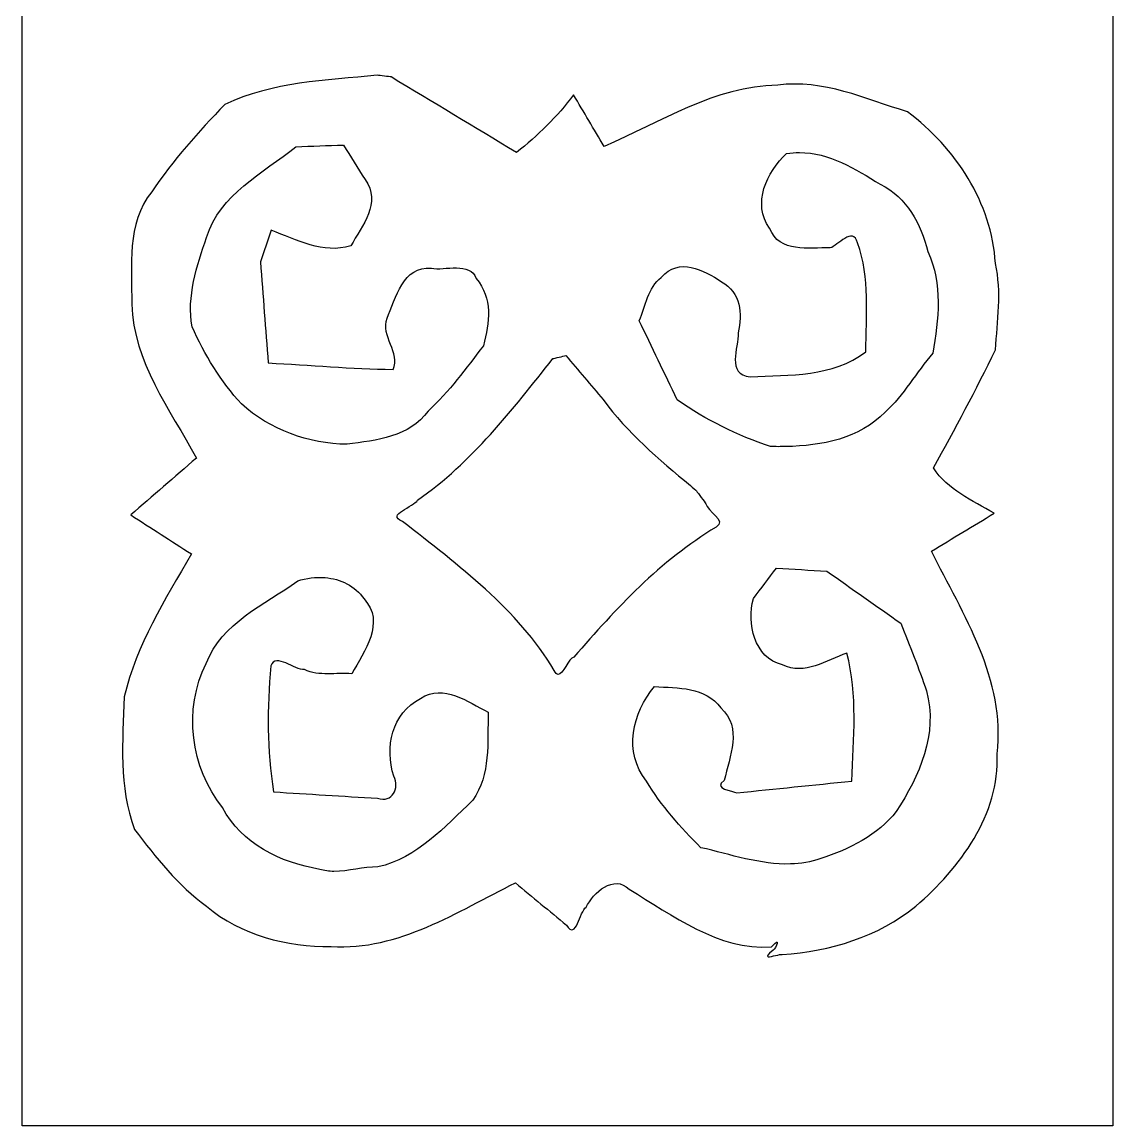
# Model space of a CAD drawing. Header units: centimetres. Extents: x -13.1 to 12.7, y -6.1 to 12.6.
# Drawn here: x 5.14 to 7.569, y -4.204 to -1.745 of the extents above; entities that cross this region are included whole.
import ezdxf

# ---------------------------------------------------------------- set-up
doc = ezdxf.new("R2010")
doc.units = ezdxf.units.CM
doc.header["$MEASUREMENT"] = 0
doc.layers.add('Layer 1', color=7, linetype='Continuous')

msp = doc.modelspace()

# ---------------------------------------------------------------- linework, layer by layer
at = {"layer": 'Layer 1', "color": 5, "lineweight": 30}
for points, knots in [([(7.56935, -4.2035), (7.56935, -4.2035), (7.56935, 9.40592), (7.56935, 9.40592), (7.56935, 9.40592), (7.56935, 9.40592), (5.14042, 9.40592), (5.14042, 9.40592), (5.14042, 9.40592), (5.14042, 9.40592), (5.14042, -4.2035), (5.14042, -4.2035), (5.14042, -4.2035), (5.14042, -4.2035), (7.56935, -4.2035), (7.56935, -4.2035)], [0, 0, 0, 0, 0.2, 0.2, 0.2, 0.2, 0.4, 0.4, 0.4, 0.4, 0.6, 0.6, 0.6, 0.6, 1, 1, 1, 1]), ([(6.80193, -3.82657), (6.79813, -3.82603), (6.79934, -3.82241), (6.81248, -3.81225), (6.81248, -3.81225), (6.81948, -3.8089), (6.83142, -3.77762), (6.80946, -3.80471), (6.80946, -3.80471), (6.68959, -3.81279), (6.58979, -3.73414), (6.49209, -3.67655), (6.49209, -3.67655), (6.45885, -3.64203), (6.41172, -3.68447), (6.39635, -3.7165), (6.39635, -3.7165), (6.38166, -3.72547), (6.37434, -3.79141), (6.35263, -3.75645), (6.35263, -3.75645), (6.31485, -3.72485), (6.27679, -3.69382), (6.2388, -3.66222), (6.2388, -3.66222), (6.10945, -3.7261), (5.97979, -3.81335), (5.8287, -3.80395), (5.8287, -3.80395), (5.72943, -3.80438), (5.62773, -3.77966), (5.55128, -3.71424), (5.55128, -3.71424), (5.48728, -3.66831), (5.43821, -3.60497), (5.39071, -3.54311), (5.39071, -3.54311), (5.35498, -3.44787), (5.36448, -3.34665), (5.36809, -3.2476), (5.36809, -3.2476), (5.39477, -3.13198), (5.459, -3.03144), (5.51735, -2.92947), (5.51735, -2.92947), (5.47236, -2.90057), (5.42742, -2.8717), (5.38241, -2.84278), (5.38241, -2.84278), (5.43126, -2.80044), (5.47981, -2.75847), (5.52866, -2.71613), (5.52866, -2.71613), (5.46917, -2.607), (5.38829, -2.50197), (5.38467, -2.37312), (5.38467, -2.37312), (5.38513, -2.28818), (5.37239, -2.19456), (5.42915, -2.12284), (5.42915, -2.12284), (5.47687, -2.05293), (5.53295, -1.98906), (5.59198, -1.92834), (5.59198, -1.92834), (5.69805, -1.87814), (5.81632, -1.87494), (5.93122, -1.86351), (5.93122, -1.86351), (5.93708, -1.86418), (5.95805, -1.86682), (5.96213, -1.86728), (5.96213, -1.86728), (6.05529, -1.92329), (6.14789, -1.97938), (6.24106, -2.03539), (6.24106, -2.03539), (6.28923, -1.99819), (6.3316, -1.95541), (6.36846, -1.90723), (6.36846, -1.90723), (6.39106, -1.94532), (6.4137, -1.98351), (6.43631, -2.02182), (6.43631, -2.02182), (6.56207, -1.96872), (6.68192, -1.88761), (6.82304, -1.88537), (6.82304, -1.88537), (6.92412, -1.87215), (7.01769, -1.91602), (7.11177, -1.94492), (7.11177, -1.94492), (7.21965, -2.02602), (7.29919, -2.14642), (7.30777, -2.28265), (7.30777, -2.28265), (7.32203, -2.34675), (7.31206, -2.41057), (7.30777, -2.47488), (7.30777, -2.47488), (7.26435, -2.56385), (7.21821, -2.65147), (7.16981, -2.73798), (7.16981, -2.73798), (7.20103, -2.78726), (7.25658, -2.80986), (7.30475, -2.839), (7.30475, -2.839), (7.25838, -2.86722), (7.21165, -2.89521), (7.16529, -2.92343), (7.16529, -2.92343), (7.23607, -3.06482), (7.33122, -3.20984), (7.31154, -3.37499), (7.31154, -3.37499), (7.31767, -3.51011), (7.22877, -3.62907), (7.13061, -3.71423), (7.13061, -3.71423), (7.04603, -3.78257), (6.94047, -3.81419), (6.83284, -3.82203), (6.83284, -3.82203), (6.82874, -3.82007), (6.80826, -3.82746), (6.80193, -3.82655), (6.80193, -3.82655), (6.80193, -3.82655), (6.80193, -3.82657), (6.80193, -3.82657)], [0, 0, 0, 0, 0.0294118, 0.0294118, 0.0294118, 0.0294118, 0.0588235, 0.0588235, 0.0588235, 0.0588235, 0.0882353, 0.0882353, 0.0882353, 0.0882353, 0.1176471, 0.1176471, 0.1176471, 0.1176471, 0.1470588, 0.1470588, 0.1470588, 0.1470588, 0.1764706, 0.1764706, 0.1764706, 0.1764706, 0.2058824, 0.2058824, 0.2058824, 0.2058824, 0.2352941, 0.2352941, 0.2352941, 0.2352941, 0.2647059, 0.2647059, 0.2647059, 0.2647059, 0.2941176, 0.2941176, 0.2941176, 0.2941176, 0.3235294, 0.3235294, 0.3235294, 0.3235294, 0.3529412, 0.3529412, 0.3529412, 0.3529412, 0.3823529, 0.3823529, 0.3823529, 0.3823529, 0.4117647, 0.4117647, 0.4117647, 0.4117647, 0.4411765, 0.4411765, 0.4411765, 0.4411765, 0.4705882, 0.4705882, 0.4705882, 0.4705882, 0.5, 0.5, 0.5, 0.5, 0.5294118, 0.5294118, 0.5294118, 0.5294118, 0.5588235, 0.5588235, 0.5588235, 0.5588235, 0.5882353, 0.5882353, 0.5882353, 0.5882353, 0.6176471, 0.6176471, 0.6176471, 0.6176471, 0.6470588, 0.6470588, 0.6470588, 0.6470588, 0.6764706, 0.6764706, 0.6764706, 0.6764706, 0.7058824, 0.7058824, 0.7058824, 0.7058824, 0.7352941, 0.7352941, 0.7352941, 0.7352941, 0.7647059, 0.7647059, 0.7647059, 0.7647059, 0.7941176, 0.7941176, 0.7941176, 0.7941176, 0.8235294, 0.8235294, 0.8235294, 0.8235294, 0.8529412, 0.8529412, 0.8529412, 0.8529412, 0.8823529, 0.8823529, 0.8823529, 0.8823529, 0.9117647, 0.9117647, 0.9117647, 0.9117647, 0.9411765, 0.9411765, 0.9411765, 0.9411765, 1, 1, 1, 1]), ([(5.86412, -2.68523), (5.9288, -2.67671), (6.00381, -2.66896), (6.04429, -2.61135), (6.04429, -2.61135), (6.09203, -2.56855), (6.12858, -2.51584), (6.16792, -2.46586), (6.16792, -2.46586), (6.18126, -2.41366), (6.18911, -2.36042), (6.15134, -2.31584), (6.15134, -2.31584), (6.13913, -2.27818), (6.08032, -2.29904), (6.05183, -2.29322), (6.05183, -2.29322), (5.98851, -2.28671), (5.97228, -2.36065), (5.95307, -2.40479), (5.95307, -2.40479), (5.93814, -2.44399), (5.98427, -2.48253), (5.96664, -2.51862), (5.96664, -2.51862), (5.87369, -2.51795), (5.7812, -2.50833), (5.68847, -2.5043), (5.68847, -2.5043), (5.68258, -2.42901), (5.67702, -2.35397), (5.67113, -2.2789), (5.67113, -2.2789), (5.67926, -2.2556), (5.6871, -2.23188), (5.69525, -2.20879), (5.69525, -2.20879), (5.7518, -2.22985), (5.81022, -2.26207), (5.87241, -2.24347), (5.87241, -2.24347), (5.89728, -2.19843), (5.94183, -2.14724), (5.90407, -2.09571), (5.90407, -2.09571), (5.888, -2.06992), (5.87187, -2.04458), (5.85582, -2.01882), (5.85582, -2.01882), (5.82053, -2.02017), (5.78557, -2.02124), (5.75028, -2.02259), (5.75028, -2.02259), (5.67678, -2.08152), (5.58043, -2.12873), (5.55126, -2.22462), (5.55126, -2.22462), (5.52977, -2.28782), (5.50664, -2.35641), (5.51884, -2.42364), (5.51884, -2.42364), (5.5462, -2.48549), (5.58343, -2.54578), (5.6289, -2.59552), (5.6289, -2.59552), (5.69177, -2.65289), (5.77885, -2.68455), (5.8641, -2.68523), (5.8641, -2.68523), (5.8641, -2.68523), (5.86412, -2.68523), (5.86412, -2.68523)], [0, 0, 0, 0, 0.0526316, 0.0526316, 0.0526316, 0.0526316, 0.1052632, 0.1052632, 0.1052632, 0.1052632, 0.1578947, 0.1578947, 0.1578947, 0.1578947, 0.2105263, 0.2105263, 0.2105263, 0.2105263, 0.2631579, 0.2631579, 0.2631579, 0.2631579, 0.3157895, 0.3157895, 0.3157895, 0.3157895, 0.3684211, 0.3684211, 0.3684211, 0.3684211, 0.4210526, 0.4210526, 0.4210526, 0.4210526, 0.4736842, 0.4736842, 0.4736842, 0.4736842, 0.5263158, 0.5263158, 0.5263158, 0.5263158, 0.5789474, 0.5789474, 0.5789474, 0.5789474, 0.6315789, 0.6315789, 0.6315789, 0.6315789, 0.6842105, 0.6842105, 0.6842105, 0.6842105, 0.7368421, 0.7368421, 0.7368421, 0.7368421, 0.7894737, 0.7894737, 0.7894737, 0.7894737, 0.8421053, 0.8421053, 0.8421053, 0.8421053, 0.8947368, 0.8947368, 0.8947368, 0.8947368, 1, 1, 1, 1]), ([(6.84113, -2.69051), (6.92129, -2.68875), (7.00502, -2.67323), (7.06201, -2.61362), (7.06201, -2.61362), (7.10384, -2.5762), (7.13166, -2.52503), (7.1683, -2.48245), (7.1683, -2.48245), (7.18096, -2.40694), (7.19113, -2.32823), (7.15699, -2.25629), (7.15699, -2.25629), (7.14138, -2.194), (7.11116, -2.13631), (7.05145, -2.10627), (7.05145, -2.10627), (6.99583, -2.07157), (6.93755, -2.03569), (6.87128, -2.03541), (6.87128, -2.03541), (6.86181, -2.03536), (6.85247, -2.03616), (6.84263, -2.03767), (6.84263, -2.03767), (6.79853, -2.07844), (6.76537, -2.14983), (6.80494, -2.20427), (6.80494, -2.20427), (6.82665, -2.26007), (6.89216, -2.24688), (6.93988, -2.24799), (6.93988, -2.24799), (6.95595, -2.24353), (6.99033, -2.19948), (7.00094, -2.23668), (7.00094, -2.23668), (7.02878, -2.31511), (7.01971, -2.39808), (7.01903, -2.47942), (7.01903, -2.47942), (6.94461, -2.53568), (6.8504, -2.53074), (6.76196, -2.53521), (6.76196, -2.53521), (6.70747, -2.53007), (6.73595, -2.4706), (6.73482, -2.43721), (6.73482, -2.43721), (6.74457, -2.39463), (6.74063, -2.34668), (6.69788, -2.32338), (6.69788, -2.32338), (6.65718, -2.29694), (6.60371, -2.26808), (6.56369, -2.31358), (6.56369, -2.31358), (6.53404, -2.33688), (6.5287, -2.37736), (6.51469, -2.41007), (6.51469, -2.41007), (6.54275, -2.469), (6.57107, -2.52754), (6.59912, -2.58647), (6.59912, -2.58647), (6.6638, -2.63127), (6.73233, -2.66563), (6.80719, -2.6905), (6.80719, -2.6905), (6.81841, -2.69071), (6.82966, -2.69074), (6.84111, -2.6905), (6.84111, -2.6905), (6.84111, -2.6905), (6.84113, -2.69051), (6.84113, -2.69051)], [0, 0, 0, 0, 0.05, 0.05, 0.05, 0.05, 0.1, 0.1, 0.1, 0.1, 0.15, 0.15, 0.15, 0.15, 0.2, 0.2, 0.2, 0.2, 0.25, 0.25, 0.25, 0.25, 0.3, 0.3, 0.3, 0.3, 0.35, 0.35, 0.35, 0.35, 0.4, 0.4, 0.4, 0.4, 0.45, 0.45, 0.45, 0.45, 0.5, 0.5, 0.5, 0.5, 0.55, 0.55, 0.55, 0.55, 0.6, 0.6, 0.6, 0.6, 0.65, 0.65, 0.65, 0.65, 0.7, 0.7, 0.7, 0.7, 0.75, 0.75, 0.75, 0.75, 0.8, 0.8, 0.8, 0.8, 0.85, 0.85, 0.85, 0.85, 0.9, 0.9, 0.9, 0.9, 1, 1, 1, 1]), ([(6.33378, -3.19786), (6.34547, -3.19928), (6.35763, -3.16141), (6.36921, -3.15941), (6.36921, -3.15941), (6.46307, -3.05117), (6.56121, -2.94432), (6.68583, -2.86993), (6.68583, -2.86993), (6.71092, -2.85582), (6.66481, -2.83427), (6.66321, -2.81791), (6.66321, -2.81791), (6.65983, -2.81321), (6.64572, -2.79397), (6.6421, -2.78926), (6.6421, -2.78926), (6.6421, -2.78926), (6.63307, -2.78101), (6.62853, -2.7772), (6.62853, -2.7772), (6.55797, -2.71894), (6.48877, -2.65988), (6.43403, -2.58572), (6.43403, -2.58572), (6.40665, -2.55298), (6.37849, -2.52043), (6.35111, -2.48772), (6.35111, -2.48772), (6.34525, -2.48907), (6.32632, -2.49361), (6.32246, -2.4945), (6.32246, -2.4945), (6.23178, -2.60877), (6.14257, -2.72559), (6.02092, -2.80961), (6.02092, -2.80961), (6.01458, -2.82464), (5.94838, -2.8421), (5.98775, -2.8571), (5.98775, -2.8571), (6.11213, -2.95548), (6.2436, -3.05128), (6.32548, -3.18955), (6.32548, -3.18955), (6.32807, -3.19497), (6.33108, -3.19751), (6.33377, -3.19784), (6.33377, -3.19784), (6.33377, -3.19784), (6.33378, -3.19786), (6.33378, -3.19786)], [0, 0, 0, 0, 0.0714286, 0.0714286, 0.0714286, 0.0714286, 0.1428571, 0.1428571, 0.1428571, 0.1428571, 0.2142857, 0.2142857, 0.2142857, 0.2142857, 0.2857143, 0.2857143, 0.2857143, 0.2857143, 0.3571429, 0.3571429, 0.3571429, 0.3571429, 0.4285714, 0.4285714, 0.4285714, 0.4285714, 0.5, 0.5, 0.5, 0.5, 0.5714286, 0.5714286, 0.5714286, 0.5714286, 0.6428571, 0.6428571, 0.6428571, 0.6428571, 0.7142857, 0.7142857, 0.7142857, 0.7142857, 0.7857143, 0.7857143, 0.7857143, 0.7857143, 0.8571429, 0.8571429, 0.8571429, 0.8571429, 1, 1, 1, 1]), ([(6.85168, -3.62002), (6.87406, -3.61927), (6.89639, -3.61591), (6.91877, -3.60796), (6.91877, -3.60796), (6.98096, -3.5889), (7.04664, -3.5547), (7.08688, -3.50317), (7.08688, -3.50317), (7.13846, -3.42429), (7.18068, -3.33004), (7.15397, -3.2348), (7.15397, -3.2348), (7.13815, -3.18371), (7.11552, -3.13445), (7.09743, -3.08403), (7.09743, -3.08403), (7.04224, -3.0455), (6.98729, -3.00648), (6.93233, -2.96794), (6.93233, -2.96794), (6.89477, -2.96548), (6.85732, -2.96362), (6.82001, -2.96116), (6.82001, -2.96116), (6.80283, -2.98403), (6.78592, -3.00638), (6.76875, -3.02901), (6.76875, -3.02901), (6.75382, -3.08459), (6.77026, -3.16063), (6.83358, -3.17677), (6.83358, -3.17677), (6.88243, -3.20029), (6.93134, -3.1672), (6.97681, -3.15038), (6.97681, -3.15038), (7.00168, -3.24381), (6.9913, -3.34012), (6.98812, -3.43534), (6.98812, -3.43534), (6.90241, -3.44431), (6.81728, -3.45275), (6.73181, -3.46173), (6.73181, -3.46173), (6.72344, -3.45703), (6.67632, -3.45311), (6.70392, -3.43384), (6.70392, -3.43384), (6.71591, -3.38004), (6.74523, -3.31734), (6.69638, -3.27251), (6.69638, -3.27251), (6.66111, -3.22544), (6.60133, -3.22794), (6.54862, -3.22502), (6.54862, -3.22502), (6.49864, -3.2835), (6.47965, -3.37125), (6.53053, -3.43535), (6.53053, -3.43535), (6.5638, -3.49069), (6.60645, -3.53815), (6.6519, -3.58386), (6.6519, -3.58386), (6.71756, -3.59848), (6.78454, -3.6223), (6.85167, -3.62005), (6.85167, -3.62005), (6.85167, -3.62005), (6.85168, -3.62002), (6.85168, -3.62002)], [0, 0, 0, 0, 0.0526316, 0.0526316, 0.0526316, 0.0526316, 0.1052632, 0.1052632, 0.1052632, 0.1052632, 0.1578947, 0.1578947, 0.1578947, 0.1578947, 0.2105263, 0.2105263, 0.2105263, 0.2105263, 0.2631579, 0.2631579, 0.2631579, 0.2631579, 0.3157895, 0.3157895, 0.3157895, 0.3157895, 0.3684211, 0.3684211, 0.3684211, 0.3684211, 0.4210526, 0.4210526, 0.4210526, 0.4210526, 0.4736842, 0.4736842, 0.4736842, 0.4736842, 0.5263158, 0.5263158, 0.5263158, 0.5263158, 0.5789474, 0.5789474, 0.5789474, 0.5789474, 0.6315789, 0.6315789, 0.6315789, 0.6315789, 0.6842105, 0.6842105, 0.6842105, 0.6842105, 0.7368421, 0.7368421, 0.7368421, 0.7368421, 0.7894737, 0.7894737, 0.7894737, 0.7894737, 0.8421053, 0.8421053, 0.8421053, 0.8421053, 0.8947368, 0.8947368, 0.8947368, 0.8947368, 1, 1, 1, 1]), ([(5.83472, -3.6366), (5.86703, -3.63668), (5.90068, -3.62629), (5.93272, -3.6268), (5.93272, -3.6268), (6.02116, -3.60617), (6.08069, -3.53766), (6.1438, -3.47829), (6.1438, -3.47829), (6.18474, -3.42047), (6.17599, -3.34884), (6.17848, -3.28229), (6.17848, -3.28229), (6.13211, -3.2592), (6.07994, -3.21732), (6.02771, -3.25138), (6.02771, -3.25138), (5.96347, -3.28498), (5.94736, -3.36024), (5.96815, -3.42477), (5.96815, -3.42477), (5.98173, -3.45145), (5.96499, -3.48431), (5.93197, -3.47377), (5.93197, -3.47377), (5.85485, -3.46907), (5.77766, -3.46437), (5.70054, -3.45945), (5.70054, -3.45945), (5.68607, -3.36624), (5.68546, -3.2729), (5.69451, -3.17901), (5.69451, -3.17901), (5.70445, -3.14898), (5.74832, -3.18865), (5.76914, -3.1873), (5.76914, -3.1873), (5.80214, -3.20276), (5.8396, -3.19343), (5.87468, -3.19635), (5.87468, -3.19635), (5.90204, -3.1475), (5.95021, -3.08152), (5.90182, -3.02975), (5.90182, -3.02975), (5.88189, -3.00049), (5.84927, -2.98527), (5.81513, -2.98226), (5.81513, -2.98226), (5.79464, -2.98045), (5.77341, -2.98317), (5.75407, -2.9898), (5.75407, -2.9898), (5.67989, -3.0427), (5.58466, -3.08277), (5.55053, -3.17374), (5.55053, -3.17374), (5.49874, -3.27525), (5.51548, -3.40584), (5.58672, -3.49413), (5.58672, -3.49413), (5.62901, -3.57502), (5.71577, -3.6173), (5.80308, -3.63209), (5.80308, -3.63209), (5.81348, -3.63512), (5.82397, -3.63659), (5.83474, -3.63661), (5.83474, -3.63661), (5.83474, -3.63661), (5.83472, -3.6366), (5.83472, -3.6366)], [0, 0, 0, 0, 0.0526316, 0.0526316, 0.0526316, 0.0526316, 0.1052632, 0.1052632, 0.1052632, 0.1052632, 0.1578947, 0.1578947, 0.1578947, 0.1578947, 0.2105263, 0.2105263, 0.2105263, 0.2105263, 0.2631579, 0.2631579, 0.2631579, 0.2631579, 0.3157895, 0.3157895, 0.3157895, 0.3157895, 0.3684211, 0.3684211, 0.3684211, 0.3684211, 0.4210526, 0.4210526, 0.4210526, 0.4210526, 0.4736842, 0.4736842, 0.4736842, 0.4736842, 0.5263158, 0.5263158, 0.5263158, 0.5263158, 0.5789474, 0.5789474, 0.5789474, 0.5789474, 0.6315789, 0.6315789, 0.6315789, 0.6315789, 0.6842105, 0.6842105, 0.6842105, 0.6842105, 0.7368421, 0.7368421, 0.7368421, 0.7368421, 0.7894737, 0.7894737, 0.7894737, 0.7894737, 0.8421053, 0.8421053, 0.8421053, 0.8421053, 0.8947368, 0.8947368, 0.8947368, 0.8947368, 1, 1, 1, 1])]:
    msp.add_open_spline(points, degree=3, knots=knots, dxfattribs=at)

doc.saveas('drawing.dxf')
